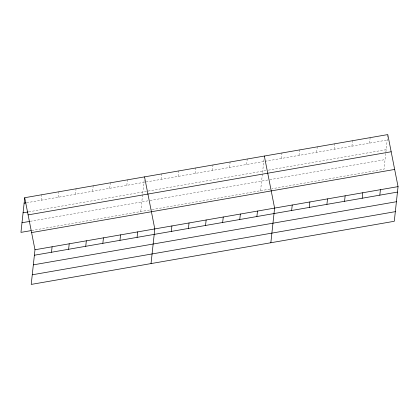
<?xml version="1.0" encoding="UTF-8"?>
<svg xmlns="http://www.w3.org/2000/svg" width="419" height="419" viewBox="0 0 419 419"><rect width="100%" height="100%" fill="white"/><g stroke="black" fill="none" stroke-linecap="round" stroke-linejoin="round"><path stroke-width="0.31" stroke-dasharray="2.1 1.57" d="M41.24 200.203L41.832 194.735M58.356 197.229L58.948 191.761M75.472 194.254L76.064 188.786M92.589 191.274L93.18 185.811M109.705 188.299L110.297 182.831M126.821 185.324L127.413 179.856M140.763 211.543L144.199 179.919M161.053 179.369L161.645 173.906M178.169 176.394L178.761 170.926M195.28 173.419L195.877 167.951M212.396 170.444L212.993 164.976M229.512 167.464L230.11 162.001M246.629 164.489L247.226 159.021M260.576 190.708L263.944 159.691M281.385 158.45L281.977 152.982M299.019 155.381L299.611 149.913M316.654 152.317L317.246 146.849M334.289 149.248L334.881 143.78M351.923 146.184L352.515 140.716M369.558 143.115L370.15 137.647M387.716 135.19L384.019 169.245L271.91 188.739M26.659 202.738L263.745 161.514M265.007 161.294L387.193 140.051M28.78 211.82L265.85 170.601M268.37 170.161L386.145 149.683M30.236 221.305L149.415 200.586M150.049 200.476L269.181 179.761M269.81 179.651L385.066 159.608M31.729 230.502L151.542 209.668M152.176 209.558L271.282 188.849"/><path stroke-width="0.63" d="M24.716 197.716L34.981 249.755L31.216 284.417L394.284 221.284L398.05 186.623L387.785 134.583L24.716 197.716L20.95 232.377L31.095 230.612M51.5 252.248L52.097 246.781M68.616 249.268L69.214 243.806M85.733 246.293L86.33 240.825M102.849 243.319L103.446 237.851M119.965 240.344L120.562 234.876M137.081 237.364L137.678 231.901M151.029 263.582L154.794 228.921L144.529 176.881M171.313 231.414L171.91 225.946M188.43 228.439L189.027 222.971M205.546 225.464L206.143 219.996M222.662 222.484L223.259 217.016M239.778 219.509L240.375 214.041M256.894 216.534L257.491 211.066M270.842 242.753L274.607 208.091L264.342 156.046M291.645 210.49L292.242 205.022M309.28 207.426L309.877 201.958M326.914 204.357L327.511 198.889M344.554 201.293L345.146 195.825M362.189 198.224L362.781 192.756M379.824 195.16L380.415 189.692M24.124 203.178L26.025 202.848M23.076 212.815L28.146 211.935M28.104 214.889L391.173 151.757M21.998 222.74L29.602 221.421M31.593 232.582L394.661 169.449M34.981 249.755L398.05 186.623M34.384 255.223L397.458 192.091M33.342 264.855L396.411 201.728M32.263 274.785L395.332 211.653"/></g></svg>
